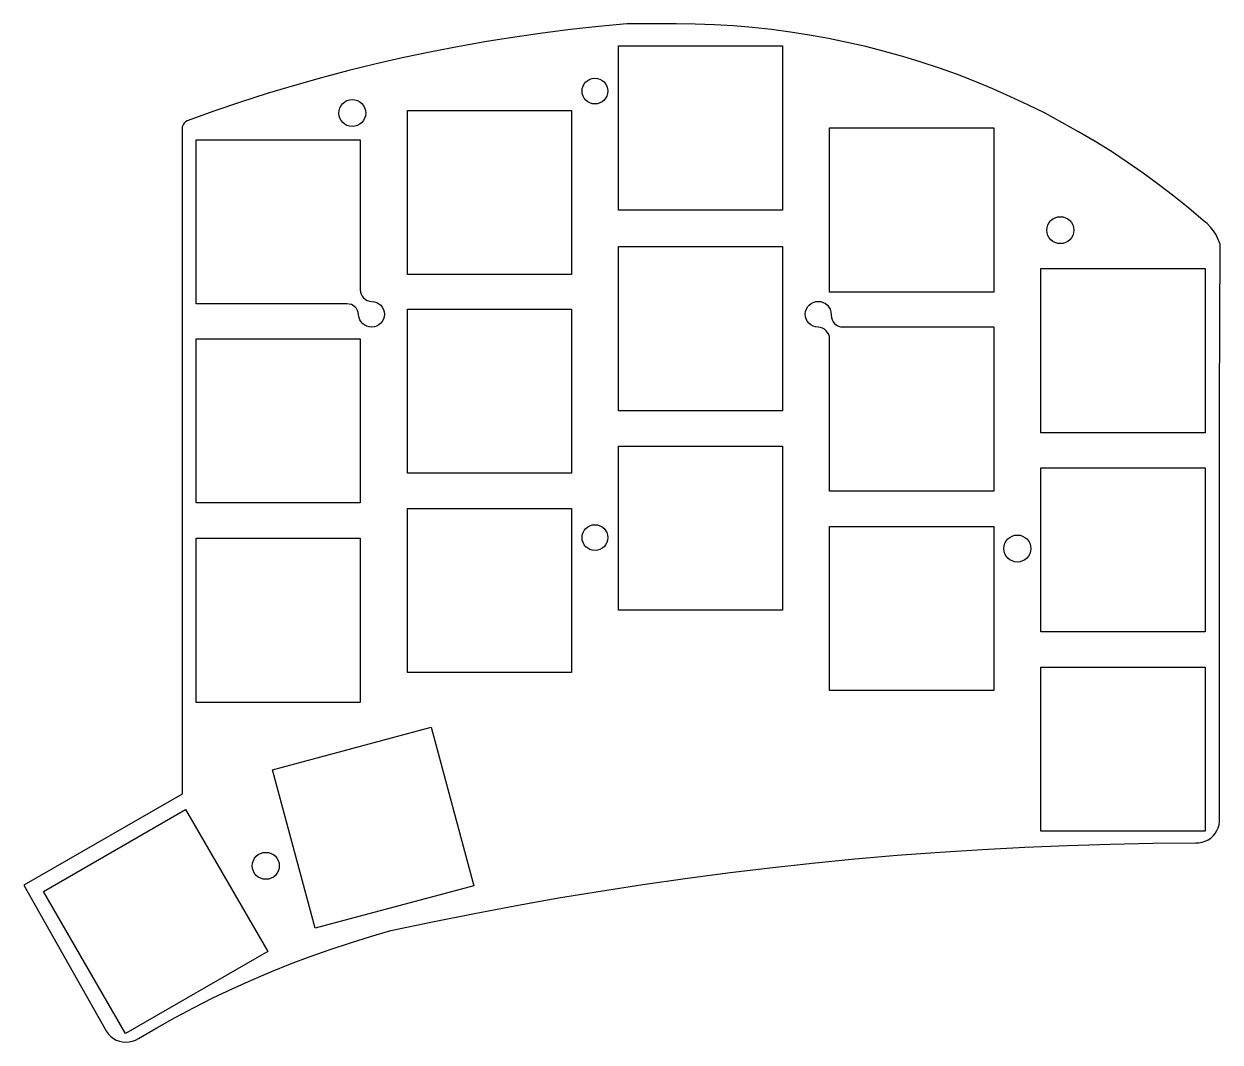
# Model space of a CAD drawing. Header units: millimetres. Extents: x -48 to 54, y -128 to -41.
import ezdxf

# ---------------------------------------------------------------- set-up
doc = ezdxf.new("R2010")
doc.units = ezdxf.units.MM
doc.layers.get('0').update_dxf_attribs({"linetype": 'CONTINUOUS'})

msp = doc.modelspace()

# ---------------------------------------------------------------- linework, layer by layer
for points in [[(9.25, -41.19), (7.62, -41.17), (3.42, -41.16), (1.02, -41.38), (-1.37, -41.64), (-3.76, -41.94), (-6.14, -42.28), (-8.52, -42.66), (-10.89, -43.08), (-13.25, -43.54), (-15.6, -44.04), (-17.95, -44.57), (-20.29, -45.15), (-22.61, -45.76), (-24.93, -46.42), (-27.24, -47.11), (-29.53, -47.84), (-31.81, -48.61), (-34.08, -49.42), (-34.22, -49.51), (-34.34, -49.63), (-34.43, -49.77), (-34.49, -49.93), (-34.51, -50.1), (-34.51, -106.87), (-48, -114.65), (-40.96, -127.11), (-40.79, -127.34), (-40.59, -127.54), (-40.37, -127.71), (-40.12, -127.85), (-39.85, -127.95), (-39.58, -128.01), (-39.3, -128.03), (-39.01, -128.01), (-38.74, -127.95), (-38.47, -127.85), (-38.23, -127.71), (-36.67, -126.8), (-35.09, -125.92), (-33.49, -125.08), (-31.88, -124.26), (-30.25, -123.49), (-28.6, -122.74), (-26.94, -122.03), (-25.27, -121.36), (-23.58, -120.72), (-21.88, -120.12), (-20.16, -119.55), (-18.43, -119.02), (-16.7, -118.52), (-13.14, -117.77), (-9.57, -117.05), (-5.99, -116.37), (-2.41, -115.73), (1.19, -115.14), (4.78, -114.58), (8.39, -114.06), (12, -113.59), (15.61, -113.15), (19.23, -112.76), (22.86, -112.4), (26.48, -112.09), (30.12, -111.82), (33.75, -111.59), (37.38, -111.4), (41.02, -111.25), (44.66, -111.14), (48.3, -111.07), (51.94, -111.04), (52.22, -111.03), (52.49, -110.98), (52.75, -110.9), (53, -110.78), (53.23, -110.62), (53.43, -110.44), (53.61, -110.23), (53.75, -109.99), (53.87, -109.74), (53.94, -109.48), (53.98, -109.21), (53.97, -92.3), (53.97, -73.51), (54.02, -59.94), (53.87, -59.55), (53.69, -59.17), (53.46, -58.82), (53.21, -58.49), (52.91, -58.19), (52.59, -57.93), (51.35, -56.87), (50.07, -55.85), (48.78, -54.85), (47.46, -53.89), (46.11, -52.96), (44.75, -52.06), (43.36, -51.19), (41.96, -50.36), (40.53, -49.56), (39.09, -48.79), (37.63, -48.06), (36.15, -47.37), (34.65, -46.71), (33.14, -46.08), (31.62, -45.49), (30.08, -44.94), (28.53, -44.43), (26.97, -43.95), (25.39, -43.51), (23.81, -43.1), (22.22, -42.74), (20.62, -42.41), (19.01, -42.12), (17.39, -41.87), (15.77, -41.65), (14.15, -41.48), (12.52, -41.34), (10.89, -41.25)], [(2.7, -57.04), (2.7, -43.04), (16.7, -43.04), (16.7, -57.04)], [(-15.29, -62.54), (-15.29, -48.54), (-1.29, -48.54), (-1.29, -62.54)], [(20.72, -64.04), (20.72, -50.04), (34.72, -50.04), (34.72, -64.04)], [(2.7, -74.16), (2.7, -60.16), (16.7, -60.16), (16.7, -74.16)], [(38.74, -76.04), (38.74, -62.04), (52.74, -62.04), (52.74, -76.04)], [(-15.29, -79.49), (-15.29, -65.49), (-1.29, -65.49), (-1.29, -79.49)], [(-33.31, -82.03), (-33.31, -68.03), (-19.31, -68.03), (-19.31, -82.03)], [(2.7, -91.18), (2.7, -77.18), (16.7, -77.18), (16.7, -91.18)], [(38.74, -93.04), (38.74, -79.04), (52.74, -79.04), (52.74, -93.04)], [(-15.29, -96.51), (-15.29, -82.51), (-1.29, -82.51), (-1.29, -96.51)], [(20.72, -98.03), (20.72, -84.03), (34.72, -84.03), (34.72, -98.03)], [(-33.31, -99.05), (-33.31, -85.05), (-19.31, -85.05), (-19.31, -99.05)], [(38.74, -110.04), (38.74, -96.04), (52.74, -96.04), (52.74, -110.04)], [(-26.79, -104.79), (-13.27, -101.17), (-9.64, -114.69), (-23.16, -118.32)], [(-46.34, -115.18), (-34.21, -108.18), (-27.21, -120.3), (-39.34, -127.3)]]:
    msp.add_lwpolyline(points, close=True)
for points in [[(-19.45, -65.99, 0.400329), (-20.45, -65.04), (-33.31, -65.04), (-33.31, -51.04), (-19.31, -51.04), (-19.31, -63.84, 0.40809), (-18.33, -64.84, -2.301766)], [(20.72, -68.04, 0.410314), (19.73, -67.04, -2.391633), (20.85, -65.94), (20.85, -66.02, 0.414214), (21.85, -67.02), (34.72, -67.02), (34.72, -81.02), (20.72, -81.02)]]:
    msp.add_lwpolyline(points, format="xyb", close=True)
for centre, radius in [((0.7, -46.89), 1.1), ((-20, -48.77), 1.15), ((40.4, -58.76), 1.15), ((0.7, -84.99), 1.1), ((36.73, -85.92), 1.15), ((-27.37, -112.99), 1.15)]:
    msp.add_circle(centre, radius)

doc.saveas('drawing.dxf')
